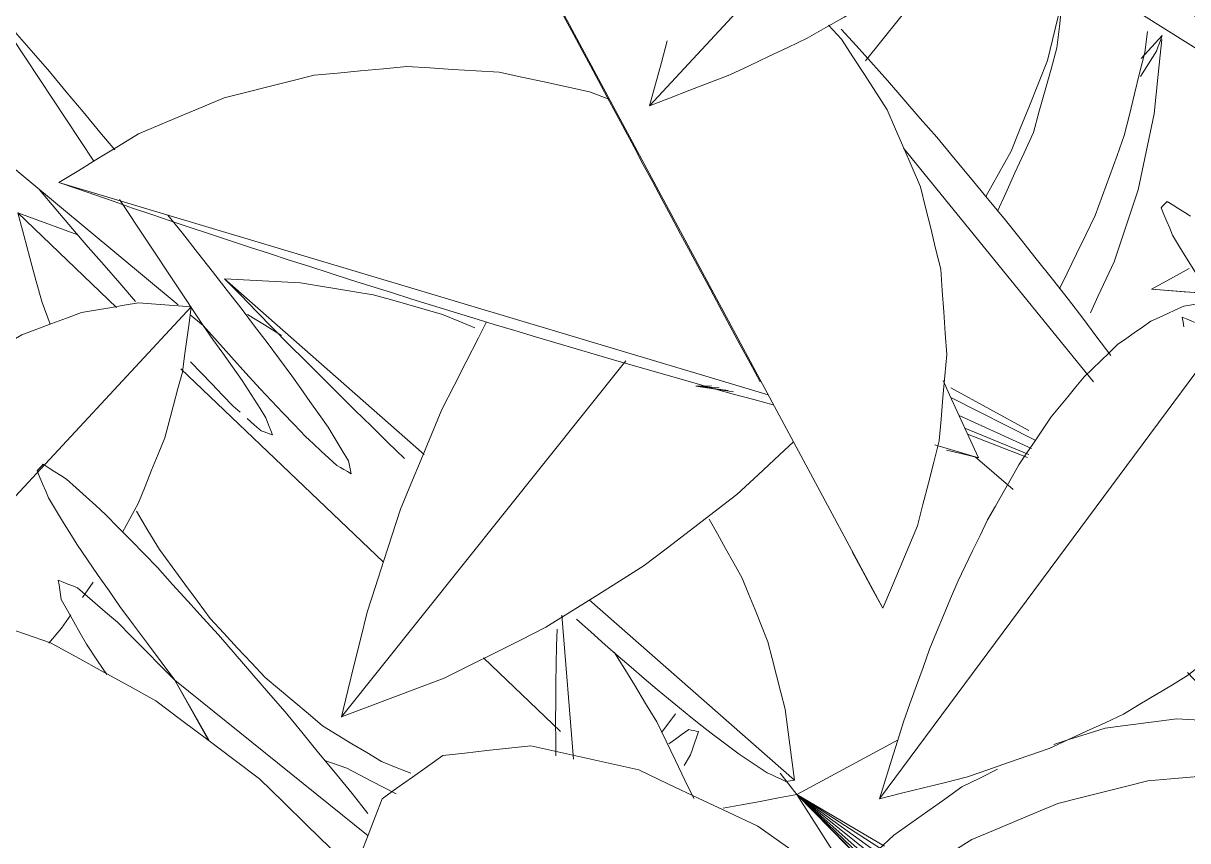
# Model space of a CAD drawing. Header units: metres. Extents: x 13.9 to 26.7, y -0.2 to 3.2.
# Drawn here: x 16.5546 to 16.6082, y 0.96 to 0.9977 of the extents above; entities that cross this region are included whole.
import ezdxf

# ---------------------------------------------------------------- set-up
doc = ezdxf.new("R2010")
doc.units = ezdxf.units.M
doc.layers.add('Importações nas famílias', color=10, linetype='Continuous', lineweight=5)
doc.layers.add('Vegetação', color=7, linetype='Continuous', lineweight=5)

# ---------------------------------------------------------------- blocks, each defined once
blk = doc.blocks.new('Planta_pergolado_12200 - plantas pergolado_skp_Component_17-V19-Corte 1')
at = {"layer": 'Importações nas famílias'}
for p, q in [((16.570494, 0.960269), (16.561591, 0.96744)), ((16.56315, 0.964694), (16.561591, 0.96744)), ((16.563125, 0.964694), (16.561591, 0.96744)), ((16.569753, 0.962224), (16.570481, 0.961297))]:
    blk.add_line(p, q, dxfattribs=at)
at = {"layer": 'Importações nas famílias', "flags": 128}
for points in [[(16.555241, 0.977101), (16.555312, 0.977175), (16.555383, 0.977249), (16.555454, 0.977323), (16.555525, 0.977397)], [(16.555525, 0.977397), (16.555793, 0.977225), (16.556062, 0.977053), (16.556331, 0.976881), (16.556599, 0.97671)], [(16.555767, 0.975843), (16.555636, 0.976157), (16.555504, 0.976472), (16.555373, 0.976786), (16.555241, 0.977101)], [(16.556599, 0.97671), (16.557047, 0.976304), (16.557496, 0.975898), (16.557944, 0.975493), (16.558392, 0.975087)], [(16.557068, 0.973708), (16.556743, 0.974242), (16.556418, 0.974775), (16.556092, 0.975309), (16.555767, 0.975843)], [(16.558392, 0.975087), (16.558988, 0.974475), (16.559585, 0.973863), (16.560182, 0.973251), (16.560779, 0.97264)], [(16.559054, 0.970842), (16.558558, 0.971559), (16.558061, 0.972275), (16.557564, 0.972992), (16.557068, 0.973708)], [(16.560779, 0.97264), (16.561484, 0.971863), (16.562189, 0.971087), (16.562894, 0.97031), (16.563599, 0.969534)], [(16.556354, 0.971168), (16.556319, 0.971391), (16.556285, 0.971614), (16.55625, 0.971836), (16.556216, 0.972059)], [(16.556216, 0.972059), (16.556439, 0.971969), (16.556661, 0.971878), (16.556884, 0.971788), (16.557107, 0.971697)], [(16.557107, 0.971697), (16.557568, 0.971301), (16.558029, 0.970905), (16.55849, 0.970509), (16.558951, 0.970113)], [(16.557509, 0.969098), (16.55722, 0.969616), (16.556931, 0.970133), (16.556643, 0.97065), (16.556354, 0.971168)], [(16.561591, 0.96744), (16.560956, 0.968291), (16.560322, 0.969141), (16.559688, 0.969992), (16.559054, 0.970842)], [(16.558951, 0.970113), (16.559611, 0.969445), (16.560271, 0.968777), (16.560931, 0.968109), (16.561591, 0.96744)], [(16.563599, 0.969534), (16.564365, 0.968645), (16.56513, 0.967757), (16.565895, 0.966869), (16.56666, 0.965981)], [(16.558447, 0.96771), (16.558028, 0.968331), (16.557509, 0.969098)], [(16.56666, 0.965981), (16.567433, 0.965042), (16.568207, 0.964102), (16.56898, 0.963163), (16.569753, 0.962224)]]:
    blk.add_lwpolyline(points, dxfattribs=at)
blk = doc.blocks.new('Planta_pergolado_12200 - plantas pergolado_skp_Component_16-V20-Corte 1')
blk.add_blockref('Planta_pergolado_12200 - plantas pergolado_skp_Component_17-V19-Corte 1', (0, 0))
blk = doc.blocks.new('Planta_pergolado_12200 - plantas pergolado_skp_-3067423-Corte 1')
blk.add_blockref('Planta_pergolado_12200 - plantas pergolado_skp_Component_16-V20-Corte 1', (0, 0))
blk = doc.blocks.new('Planta_pergolado_12200 - plantas pergolado_skp_Component_12-V138-Corte 1')
at = {"layer": 'Importações nas famílias'}
for p, q in [((16.587657, 1.283695), (16.586725, 1.284055)), ((16.562287, 1.279872), (16.594958, 1.270082)), ((16.602636, 1.267781), (16.604639, 1.267181))]:
    blk.add_line(p, q, dxfattribs=at)
at = {"layer": 'Importações nas famílias', "flags": 128}
for points in [[(16.578304, 1.285216), (16.57724, 1.285117), (16.576176, 1.285018), (16.575113, 1.284918), (16.574049, 1.284819)], [(16.582563, 1.284959), (16.581498, 1.285024), (16.580433, 1.285088), (16.579369, 1.285152), (16.578304, 1.285216)], [(16.574049, 1.284819), (16.573011, 1.284559), (16.571973, 1.284298), (16.570935, 1.284038), (16.569897, 1.283777)], [(16.586725, 1.284055), (16.585684, 1.284281), (16.584644, 1.284507), (16.583603, 1.284733), (16.582563, 1.284959)], [(16.569897, 1.283777), (16.568909, 1.283362), (16.567921, 1.282946), (16.566933, 1.282531), (16.565945, 1.282115)], [(16.565945, 1.282115), (16.565031, 1.281555), (16.564116, 1.280994), (16.563202, 1.280433), (16.562287, 1.279872)], [(16.562287, 1.279872), (16.563134, 1.279579), (16.563981, 1.279285), (16.564828, 1.278991), (16.565675, 1.278697)], [(16.565675, 1.278697), (16.566563, 1.278398), (16.56745, 1.278099), (16.568338, 1.2778), (16.569225, 1.2775)], [(16.569225, 1.2775), (16.570143, 1.277199), (16.571061, 1.276898), (16.571979, 1.276596), (16.572897, 1.276295)], [(16.572897, 1.276295), (16.573836, 1.275995), (16.574774, 1.275694), (16.575713, 1.275394), (16.576651, 1.275094)], [(16.576651, 1.275094), (16.5776, 1.274798), (16.578548, 1.274503), (16.579497, 1.274207), (16.580445, 1.273911)], [(16.580445, 1.273911), (16.581393, 1.273623), (16.582341, 1.273335), (16.583289, 1.273048), (16.584236, 1.27276)], [(16.584236, 1.27276), (16.585173, 1.272483), (16.58611, 1.272206), (16.587047, 1.271929), (16.587984, 1.271652)], [(16.587984, 1.271652), (16.588899, 1.271389), (16.589814, 1.271127), (16.590729, 1.270864), (16.591645, 1.270601)], [(16.604639, 1.267181), (16.604198, 1.268148), (16.603757, 1.269115), (16.603316, 1.270082), (16.603015, 1.27074)], [(16.591645, 1.270601), (16.592528, 1.270355), (16.593412, 1.270109), (16.594295, 1.269864), (16.595179, 1.269618)], [(16.603176, 1.26754), (16.603907, 1.267361), (16.604639, 1.267181)]]:
    blk.add_lwpolyline(points, dxfattribs=at)
blk = doc.blocks.new('Planta_pergolado_12200 - plantas pergolado_skp_Component_17-V145-Corte 1')
at = {"layer": 'Importações nas famílias', "flags": 128}
for points in [[(16.607016, 0.98922), (16.607087, 0.989294), (16.607158, 0.989368), (16.607229, 0.989442), (16.6073, 0.989515)], [(16.607542, 0.987962), (16.607411, 0.988276), (16.607279, 0.988591), (16.607147, 0.988905), (16.607016, 0.98922)], [(16.6073, 0.989515), (16.607568, 0.989344), (16.607837, 0.989172), (16.608106, 0.989), (16.608374, 0.988829)], [(16.608843, 0.985827), (16.608518, 0.986361), (16.608192, 0.986894), (16.607867, 0.987428), (16.607542, 0.987962)], [(16.60806, 0.983732), (16.608025, 0.983955), (16.607991, 0.984178)], [(16.607991, 0.984178), (16.608213, 0.984088), (16.608436, 0.983997), (16.608659, 0.983907), (16.608882, 0.983816)]]:
    blk.add_lwpolyline(points, dxfattribs=at)
blk = doc.blocks.new('Planta_pergolado_12200 - plantas pergolado_skp_Component_16-V146-Corte 1')
for name, p in [('Planta_pergolado_12200 - plantas pergolado_skp_Component_17-V145-Corte 1', (0, 0)), ('Planta_pergolado_12200 - plantas pergolado_skp_Component_12-V138-Corte 1', (0.032358, -0.322021))]:
    blk.add_blockref(name, p)
blk = doc.blocks.new('Planta_pergolado_12200 - plantas pergolado_skp_Component_12-V149-Corte 1')
at = {"layer": 'Importações nas famílias'}
for p, q in [((16.610402, 0.984043), (16.609683, 0.983073)), ((16.609369, 0.982648), (16.594051, 0.961977)), ((16.613829, 0.973757), (16.614017, 0.974076))]:
    blk.add_line(p, q, dxfattribs=at)
at = {"layer": 'Importações nas famílias', "flags": 128}
for points in [[(16.60954, 0.984949), (16.60917, 0.984882), (16.6088, 0.984814), (16.60843, 0.984747), (16.60806, 0.984679)], [(16.60806, 0.984679), (16.607681, 0.984509), (16.607302, 0.984338), (16.606924, 0.984167), (16.606545, 0.983997)], [(16.606545, 0.983997), (16.606161, 0.983725), (16.605778, 0.983454), (16.605394, 0.983182), (16.60501, 0.982911)], [(16.60501, 0.982911), (16.604626, 0.982541), (16.604242, 0.982171), (16.603858, 0.981802), (16.603474, 0.981432)], [(16.603474, 0.981432), (16.603093, 0.980969), (16.602713, 0.980505), (16.602333, 0.980042), (16.601952, 0.979578)], [(16.601952, 0.979578), (16.60158, 0.979026), (16.601208, 0.978473), (16.600835, 0.977921), (16.600463, 0.977369)], [(16.600463, 0.977369), (16.600103, 0.976734), (16.599742, 0.976099), (16.599382, 0.975464), (16.599022, 0.974829)], [(16.614017, 0.974076), (16.614188, 0.974645), (16.614359, 0.975215)], [(16.599022, 0.974829), (16.598678, 0.974118), (16.598333, 0.973408), (16.597989, 0.972697), (16.597645, 0.971987)], [(16.612697, 0.971839), (16.613027, 0.972398), (16.613357, 0.972957), (16.613687, 0.973517)], [(16.597645, 0.971987), (16.597321, 0.971209), (16.596997, 0.97043), (16.596672, 0.969652), (16.596348, 0.968874)], [(16.61077, 0.969694), (16.611252, 0.97023), (16.611733, 0.970766), (16.612215, 0.971303), (16.612697, 0.971839)], [(16.608282, 0.967692), (16.608904, 0.968192), (16.609526, 0.968693), (16.610148, 0.969193), (16.61077, 0.969694)], [(16.596348, 0.968874), (16.596048, 0.968037), (16.595747, 0.967199), (16.595446, 0.966362), (16.595146, 0.965525)], [(16.605291, 0.965879), (16.606038, 0.966332), (16.606786, 0.966785), (16.607534, 0.967238), (16.608282, 0.967692)], [(16.595146, 0.965525), (16.594872, 0.964638), (16.594598, 0.963751), (16.594324, 0.962864), (16.594051, 0.961977)], [(16.601867, 0.964299), (16.602723, 0.964694), (16.603579, 0.965089), (16.604435, 0.965484), (16.605291, 0.965879)], [(16.598091, 0.962988), (16.599035, 0.963315), (16.599979, 0.963643), (16.600923, 0.963971), (16.601867, 0.964299)], [(16.594051, 0.961977), (16.595061, 0.962229), (16.596071, 0.962482), (16.597081, 0.962735), (16.598091, 0.962988)]]:
    blk.add_lwpolyline(points, dxfattribs=at)
blk = doc.blocks.new('Planta_pergolado_12200 - plantas pergolado_skp_Component_12-V150-Corte 1')
at = {"layer": 'Importações nas famílias'}
for p, q in [((16.575175, 1.006218), (16.594194, 0.970758)), ((16.587312, 1.001648), (16.586534, 1.002249)), ((16.592289, 0.996988), (16.591691, 0.997635))]:
    blk.add_line(p, q, dxfattribs=at)
at = {"layer": 'Importações nas famílias', "flags": 128}
for points in [[(16.579213, 1.005472), (16.578204, 1.005659), (16.577194, 1.005845), (16.576184, 1.006031), (16.575175, 1.006218)], [(16.575654, 1.005306), (16.575894, 1.004851), (16.576134, 1.004395)], [(16.58303, 1.004139), (16.582076, 1.004472), (16.581121, 1.004806), (16.580167, 1.005139), (16.579213, 1.005472)], [(16.576134, 1.004395), (16.576416, 1.003863), (16.576697, 1.003331), (16.576978, 1.002799), (16.57726, 1.002268)], [(16.586534, 1.002249), (16.585658, 1.002721), (16.584782, 1.003194), (16.583906, 1.003666), (16.58303, 1.004139)], [(16.57726, 1.002268), (16.577579, 1.001666), (16.577899, 1.001064), (16.578219, 1.000462), (16.578539, 0.99986)], [(16.578539, 0.99986), (16.578893, 0.999195), (16.579248, 0.99853), (16.579603, 0.997865), (16.579957, 0.997199)], [(16.579957, 0.997199), (16.580343, 0.996478), (16.580728, 0.995757), (16.581114, 0.995036), (16.581499, 0.994314)], [(16.594404, 0.993741), (16.593875, 0.994553), (16.593346, 0.995365), (16.592818, 0.996176), (16.592289, 0.996988)], [(16.581499, 0.994314), (16.581912, 0.993545), (16.582324, 0.992776), (16.582736, 0.992007), (16.583148, 0.991237)], [(16.59594, 0.990181), (16.595556, 0.991071), (16.595172, 0.991961), (16.594788, 0.992851), (16.594404, 0.993741)], [(16.583148, 0.991237), (16.583582, 0.990429), (16.584017, 0.98962), (16.584451, 0.988811), (16.584885, 0.988002)], [(16.596862, 0.986392), (16.596631, 0.987339), (16.596401, 0.988286), (16.59617, 0.989234), (16.59594, 0.990181)], [(16.584885, 0.988002), (16.585336, 0.987163), (16.585788, 0.986324), (16.586239, 0.985485), (16.586691, 0.984646)], [(16.597147, 0.982462), (16.597076, 0.983445), (16.597004, 0.984427), (16.596933, 0.985409), (16.596862, 0.986392)], [(16.586691, 0.984646), (16.587154, 0.983785), (16.587618, 0.982925), (16.588082, 0.982065), (16.588545, 0.981204)], [(16.59679, 0.978485), (16.596879, 0.979479), (16.596968, 0.980474), (16.597058, 0.981468), (16.597147, 0.982462)], [(16.595798, 0.974552), (16.596046, 0.975536), (16.596294, 0.976519), (16.596542, 0.977502), (16.59679, 0.978485)], [(16.594194, 0.970758), (16.594595, 0.971706), (16.594996, 0.972655), (16.595397, 0.973604), (16.595798, 0.974552)], [(16.592787, 0.973356), (16.593256, 0.97249), (16.593725, 0.971624), (16.594194, 0.970758)]]:
    blk.add_lwpolyline(points, dxfattribs=at)
blk = doc.blocks.new('Planta_pergolado_12200 - plantas pergolado_skp_Component_12-V151-Corte 1')
at = {"layer": 'Importações nas famílias'}
for p, q in [((16.612023, 0.963054), (16.613968, 0.96464)), ((16.598622, 0.952125), (16.601967, 0.954853)), ((16.602059, 0.949286), (16.602795, 0.949845))]:
    blk.add_line(p, q, dxfattribs=at)
at = {"layer": 'Importações nas famílias', "flags": 128}
for points in [[(16.607736, 0.96567), (16.60691, 0.965562), (16.606085, 0.965453), (16.605259, 0.965345), (16.604434, 0.965236)], [(16.610939, 0.96547), (16.610138, 0.96552), (16.609337, 0.96557), (16.608537, 0.96562), (16.607736, 0.96567)], [(16.613968, 0.96464), (16.613211, 0.964847), (16.612453, 0.965055), (16.611696, 0.965262), (16.610939, 0.96547)], [(16.604434, 0.965236), (16.603603, 0.964972), (16.602772, 0.964707), (16.602081, 0.964487)], [(16.613479, 0.963394), (16.613724, 0.964017), (16.613968, 0.96464)], [(16.599476, 0.96335), (16.598659, 0.962935), (16.597842, 0.962521)], [(16.597842, 0.962521), (16.597059, 0.961966), (16.596275, 0.961412), (16.595491, 0.960857), (16.594708, 0.960303)], [(16.594708, 0.960303), (16.593976, 0.959621), (16.593244, 0.95894), (16.592512, 0.958258)], [(16.605473, 0.952192), (16.606069, 0.9528), (16.606665, 0.953408)], [(16.602795, 0.949845), (16.603464, 0.950432), (16.604134, 0.951019), (16.604803, 0.951605), (16.605473, 0.952192)]]:
    blk.add_lwpolyline(points, dxfattribs=at)
blk = doc.blocks.new('Planta_pergolado_12200 - plantas pergolado_skp_Component_17-V152-Corte 1')
at = {"layer": 'Importações nas famílias'}
for p, q in [((16.595148, 0.991961), (16.603895, 0.981191)), ((16.585584, 0.980997), (16.586306, 0.981013)), ((16.585584, 0.980997), (16.587316, 0.980737)), ((16.585584, 0.980997), (16.587069, 0.980804)), ((16.585584, 0.980997), (16.586654, 0.980918)), ((16.597327, 0.980921), (16.600928, 0.97896)), ((16.597327, 0.980477), (16.601208, 0.978506)), ((16.597717, 0.979642), (16.601052, 0.978128)), ((16.597975, 0.979061), (16.600924, 0.977842)), ((16.600861, 0.977702), (16.598098, 0.978792)), ((16.598452, 0.977738), (16.600204, 0.976239))]:
    blk.add_line(p, q, dxfattribs=at)
at = {"layer": 'Importações nas famílias', "flags": 128}
for points in [[(16.592276, 0.997447), (16.592963, 0.996699), (16.59365, 0.995952)], [(16.59365, 0.995952), (16.594408, 0.995081), (16.595165, 0.994211), (16.595922, 0.99334), (16.596679, 0.99247)], [(16.596679, 0.99247), (16.597455, 0.991535), (16.598231, 0.990601), (16.599007, 0.989667), (16.599783, 0.988733)], [(16.599783, 0.988733), (16.600524, 0.987799), (16.601266, 0.986865), (16.602007, 0.98593), (16.602749, 0.984996)], [(16.602749, 0.984996), (16.603406, 0.984126), (16.604062, 0.983255), (16.604697, 0.982414)], [(16.610088, 0.965833), (16.609442, 0.966517), (16.608797, 0.9672), (16.608235, 0.967794)]]:
    blk.add_lwpolyline(points, dxfattribs=at)
blk = doc.blocks.new('Planta_pergolado_12200 - plantas pergolado_skp_Component_16-V153-Corte 1')
for name, p in [('Planta_pergolado_12200 - plantas pergolado_skp_Component_17-V152-Corte 1', (0, 0)), ('Planta_pergolado_12200 - plantas pergolado_skp_Component_12-V150-Corte 1', (0, 0)), ('Planta_pergolado_12200 - plantas pergolado_skp_Component_12-V138-Corte 1', (-0.00604, -0.289488)), ('Planta_pergolado_12200 - plantas pergolado_skp_Component_12-V149-Corte 1', (0, 0)), ('Planta_pergolado_12200 - plantas pergolado_skp_Component_12-V151-Corte 1', (0, 0))]:
    blk.add_blockref(name, p)
blk = doc.blocks.new('Planta_pergolado_12200 - plantas pergolado_skp_Component_12-V88-Corte 1')
at = {"layer": 'Importações nas famílias'}
blk.add_line((16.564031, 0.791203), (16.591644, 0.820944), dxfattribs=at)
at = {"layer": 'Importações nas famílias', "flags": 128}
for points in [[(16.586585, 0.820687), (16.585899, 0.820428), (16.585213, 0.820169), (16.584527, 0.81991), (16.583841, 0.819651)], [(16.589206, 0.821122), (16.588551, 0.821013), (16.587895, 0.820904), (16.58724, 0.820796), (16.586585, 0.820687)], [(16.591644, 0.820944), (16.591034, 0.820989), (16.590425, 0.821033), (16.589815, 0.821077), (16.589206, 0.821122)], [(16.591234, 0.817929), (16.591337, 0.818683), (16.591439, 0.819437), (16.591541, 0.82019), (16.591644, 0.820944)], [(16.583841, 0.819651), (16.583141, 0.819248), (16.582441, 0.818845), (16.581741, 0.818442), (16.581041, 0.818038)], [(16.581041, 0.818038), (16.580343, 0.8175), (16.579644, 0.816962), (16.578946, 0.816424), (16.578248, 0.815886)], [(16.59042, 0.814907), (16.590624, 0.815662), (16.590827, 0.816418), (16.591031, 0.817174), (16.591234, 0.817929)], [(16.578248, 0.815886), (16.577568, 0.815226), (16.576888, 0.814565), (16.576209, 0.813905), (16.575529, 0.813245)], [(16.589211, 0.811909), (16.589513, 0.812659), (16.589815, 0.813408), (16.590118, 0.814157), (16.59042, 0.814907)], [(16.575529, 0.813245), (16.574883, 0.812478), (16.574238, 0.811711), (16.573593, 0.810944), (16.572947, 0.810177)], [(16.587619, 0.808971), (16.588017, 0.809706), (16.588415, 0.81044), (16.588813, 0.811175), (16.589211, 0.811909)], [(16.572947, 0.810177), (16.572351, 0.809321), (16.571755, 0.808465), (16.571159, 0.80761), (16.570563, 0.806754)], [(16.585663, 0.806124), (16.586152, 0.806836), (16.586641, 0.807548), (16.58713, 0.808259), (16.587619, 0.808971)], [(16.570563, 0.806754), (16.570031, 0.805829), (16.569499, 0.804905), (16.568966, 0.803981), (16.568434, 0.803056)], [(16.583364, 0.803401), (16.583938, 0.804081), (16.584513, 0.804762), (16.585088, 0.805443), (16.585663, 0.806124)], [(16.568434, 0.803056), (16.567977, 0.802085), (16.567521, 0.801114), (16.567064, 0.800142), (16.566786, 0.79955)], [(16.580748, 0.80083), (16.581402, 0.801473), (16.582056, 0.802115), (16.58271, 0.802758), (16.583364, 0.803401)], [(16.577843, 0.798442), (16.578569, 0.799039), (16.579295, 0.799636), (16.580021, 0.800233), (16.580748, 0.80083)], [(16.574683, 0.796262), (16.575473, 0.796807), (16.576263, 0.797352), (16.577053, 0.797897), (16.577843, 0.798442)], [(16.571302, 0.794315), (16.572148, 0.794802), (16.572993, 0.795289), (16.573838, 0.795776), (16.574683, 0.796262)], [(16.564854, 0.794192), (16.56458, 0.793196), (16.564305, 0.7922), (16.564031, 0.791203)], [(16.567738, 0.792623), (16.568629, 0.793046), (16.56952, 0.793469), (16.570411, 0.793892), (16.571302, 0.794315)], [(16.564031, 0.791203), (16.564958, 0.791558), (16.565884, 0.791913), (16.566811, 0.792268), (16.567738, 0.792623)]]:
    blk.add_lwpolyline(points, dxfattribs=at)
blk = doc.blocks.new('Planta_pergolado_12200 - plantas pergolado_skp_Component_16-V183-Corte 1')
blk.add_blockref('Planta_pergolado_12200 - plantas pergolado_skp_Component_12-V88-Corte 1', (0.019417, 0.202722))
blk = doc.blocks.new('Planta_pergolado_12200 - plantas pergolado_skp_Component_17-V201-Corte 1')
at = {"layer": 'Importações nas famílias', "flags": 128}
for points in [[(16.555858, 0.96917), (16.554705, 0.969565), (16.553552, 0.969959), (16.5524, 0.970354), (16.551247, 0.970748)], [(16.560716, 0.966492), (16.559501, 0.967162), (16.558287, 0.967831), (16.557072, 0.968501), (16.555858, 0.96917)], [(16.565489, 0.962897), (16.564296, 0.963796), (16.563102, 0.964694), (16.561909, 0.965593), (16.560716, 0.966492)], [(16.57798, 0.964424), (16.576966, 0.96431), (16.575951, 0.964197), (16.574937, 0.964083), (16.573923, 0.96397)], [(16.582959, 0.963305), (16.581714, 0.963585), (16.58047, 0.963864), (16.579225, 0.964144), (16.57798, 0.964424)], [(16.573923, 0.96397), (16.573226, 0.963473), (16.572529, 0.962976), (16.571831, 0.962479), (16.571134, 0.961982)], [(16.569853, 0.95863), (16.568762, 0.959696), (16.567671, 0.960763), (16.56658, 0.96183), (16.565489, 0.962897)], [(16.588435, 0.960709), (16.587066, 0.961358), (16.585697, 0.962007), (16.584328, 0.962656), (16.582959, 0.963305)], [(16.571134, 0.961982), (16.570814, 0.961144), (16.570494, 0.960306), (16.570173, 0.959468), (16.569853, 0.95863)], [(16.593939, 0.956858), (16.592563, 0.957821), (16.591187, 0.958784), (16.589811, 0.959746), (16.588435, 0.960709)]]:
    blk.add_lwpolyline(points, dxfattribs=at)
blk = doc.blocks.new('Planta_pergolado_12200 - plantas pergolado_skp_Component_16-V202-Corte 1')
blk.add_blockref('Planta_pergolado_12200 - plantas pergolado_skp_Component_17-V201-Corte 1', (0, 0))
blk = doc.blocks.new('Planta_pergolado_12200 - plantas pergolado_skp_-V208-Corte 1')
blk.add_blockref('Planta_pergolado_12200 - plantas pergolado_skp_Component_16-V202-Corte 1', (0, 0))
blk = doc.blocks.new('Planta_pergolado_12200 - plantas pergolado_skp_-3067425-Corte 1')
for name in ['Planta_pergolado_12200 - plantas pergolado_skp_Component_16-V183-Corte 1', 'Planta_pergolado_12200 - plantas pergolado_skp_-V208-Corte 1', 'Planta_pergolado_12200 - plantas pergolado_skp_Component_16-V153-Corte 1', 'Planta_pergolado_12200 - plantas pergolado_skp_Component_16-V146-Corte 1']:
    blk.add_blockref(name, (0, 0))
blk = doc.blocks.new('Planta_pergolado_12200 - plantas pergolado_skp_Component_12-V272-Corte 1')
at = {"layer": 'Importações nas famílias'}
for p, q in [((16.573067, 0.977854), (16.563878, 0.985943)), ((16.590126, 0.962839), (16.580677, 0.971156))]:
    blk.add_line(p, q, dxfattribs=at)
at = {"layer": 'Importações nas famílias', "flags": 128}
for points in [[(16.563878, 0.985943), (16.564618, 0.985187), (16.565359, 0.984431), (16.566099, 0.983676), (16.566839, 0.98292)], [(16.567366, 0.985761), (16.566494, 0.985806), (16.565622, 0.985852), (16.56475, 0.985897), (16.563878, 0.985943)], [(16.570724, 0.985214), (16.569884, 0.98535), (16.569045, 0.985487), (16.568206, 0.985624), (16.567366, 0.985761)], [(16.573914, 0.984307), (16.573116, 0.984534), (16.572319, 0.98476), (16.571521, 0.984987), (16.570724, 0.985214)], [(16.575407, 0.983679), (16.57466, 0.983993), (16.573914, 0.984307)], [(16.566839, 0.98292), (16.567599, 0.982162), (16.568359, 0.981405), (16.56912, 0.980647), (16.56988, 0.979889)], [(16.56988, 0.979889), (16.570642, 0.979147), (16.571404, 0.978405), (16.572166, 0.977663)], [(16.587723, 0.972152), (16.58734, 0.972832), (16.586958, 0.973512), (16.586575, 0.974193), (16.586192, 0.974873)], [(16.588896, 0.969218), (16.588603, 0.969951), (16.58831, 0.970685), (16.588016, 0.971419), (16.587723, 0.972152)], [(16.580089, 0.970261), (16.580752, 0.969667), (16.581415, 0.969073)], [(16.5897, 0.966102), (16.589499, 0.966881), (16.589298, 0.96766), (16.589097, 0.968439), (16.588896, 0.969218)], [(16.581415, 0.969073), (16.582012, 0.968558), (16.582609, 0.968043), (16.583206, 0.967528), (16.583803, 0.967014)], [(16.583803, 0.967014), (16.58432, 0.96659), (16.584837, 0.966166), (16.585355, 0.965743), (16.585872, 0.965319)], [(16.590126, 0.962839), (16.590019, 0.963655), (16.589913, 0.96447), (16.589807, 0.965286), (16.5897, 0.966102)], [(16.585872, 0.965319), (16.586297, 0.964997), (16.586723, 0.964674), (16.587148, 0.964352), (16.587574, 0.964029)], [(16.587574, 0.964029), (16.587898, 0.963816), (16.588221, 0.963602), (16.588545, 0.963388), (16.588869, 0.963175)], [(16.588869, 0.963175), (16.589083, 0.963075), (16.589297, 0.962975), (16.589512, 0.962875), (16.589726, 0.962775)], [(16.589726, 0.962775), (16.589826, 0.962791), (16.589926, 0.962807), (16.590026, 0.962823), (16.590126, 0.962839)]]:
    blk.add_lwpolyline(points, dxfattribs=at)
blk = doc.blocks.new('Planta_pergolado_12200 - plantas pergolado_skp_Component_12-V273-Corte 1')
at = {"layer": 'Importações nas famílias'}
for p, q in [((16.579949, 0.963806), (16.579417, 0.970446)), ((16.579191, 0.969792), (16.579159, 0.969034))]:
    blk.add_line(p, q, dxfattribs=at)
at = {"layer": 'Importações nas famílias', "flags": 128}
for points in [[(16.579159, 0.969034), (16.579149, 0.968169), (16.57914, 0.967305), (16.57913, 0.96644), (16.57912, 0.965576)], [(16.583792, 0.965529), (16.583272, 0.966376), (16.582751, 0.967223), (16.582231, 0.968069), (16.581821, 0.968737)], [(16.57912, 0.965576), (16.579133, 0.964625), (16.579141, 0.963962)], [(16.585489, 0.961984), (16.585079, 0.96284), (16.58465, 0.963737), (16.584221, 0.964633), (16.583792, 0.965529)]]:
    blk.add_lwpolyline(points, dxfattribs=at)
blk = doc.blocks.new('Planta_pergolado_12200 - plantas pergolado_skp_Component_12-V275-Corte 1')
at = {"layer": 'Importações nas famílias'}
for p, q in [((16.552223, 0.973757), (16.562342, 0.984655)), ((16.557339, 0.971259), (16.557828, 0.97197)), ((16.556361, 0.969835), (16.556789, 0.970458)), ((16.555786, 0.969154), (16.556361, 0.969835)), ((16.534729, 0.954915), (16.540554, 0.961188))]:
    blk.add_line(p, q, dxfattribs=at)
at = {"layer": 'Importações nas famílias', "flags": 128}
for points in [[(16.559904, 0.984833), (16.559249, 0.984724), (16.558594, 0.984616), (16.557938, 0.984507), (16.557283, 0.984398)], [(16.562342, 0.984655), (16.561733, 0.9847), (16.561123, 0.984744), (16.560514, 0.984788), (16.559904, 0.984833)], [(16.557283, 0.984398), (16.556597, 0.984139), (16.555912, 0.983881), (16.555226, 0.983622), (16.55454, 0.983363)], [(16.561933, 0.981641), (16.562035, 0.982394), (16.562137, 0.983148), (16.56224, 0.983902), (16.562342, 0.984655)], [(16.55454, 0.983363), (16.55384, 0.982959), (16.55314, 0.982556), (16.552439, 0.982153), (16.551739, 0.98175)], [(16.551739, 0.98175), (16.551041, 0.981212), (16.550343, 0.980673)], [(16.561119, 0.978618), (16.561322, 0.979373), (16.561526, 0.980129), (16.561729, 0.980885), (16.561933, 0.981641)], [(16.559909, 0.97562), (16.560211, 0.97637), (16.560514, 0.977119), (16.560816, 0.977868), (16.561119, 0.978618)], [(16.559174, 0.974264), (16.559511, 0.974886), (16.559909, 0.97562)], [(16.538219, 0.964825), (16.537763, 0.963853), (16.537484, 0.963261)], [(16.538437, 0.956334), (16.539328, 0.956757), (16.540219, 0.95718), (16.54111, 0.957603), (16.542001, 0.958027)], [(16.535552, 0.957904), (16.535278, 0.956907), (16.535004, 0.955911), (16.534729, 0.954915)], [(16.534729, 0.954915), (16.535656, 0.955269), (16.536583, 0.955624), (16.53751, 0.955979), (16.538437, 0.956334)]]:
    blk.add_lwpolyline(points, dxfattribs=at)
blk = doc.blocks.new('Planta_pergolado_12200 - plantas pergolado_skp_Component_17-V276-Corte 1')
at = {"layer": 'Importações nas famílias'}
for p, q in [((16.557859, 0.991373), (16.552848, 0.998924)), ((16.547019, 0.996983), (16.561733, 0.984752)), ((16.562893, 0.983788), (16.559031, 0.989606)), ((16.561258, 0.988883), (16.561938, 0.988044)), ((16.562292, 0.984287), (16.562893, 0.983788)), ((16.562893, 0.983788), (16.562292, 0.984287)), ((16.5646, 0.979794), (16.564278, 0.980081))]:
    blk.add_line(p, q, dxfattribs=at)
at = {"layer": 'Importações nas famílias', "flags": 128}
for points in [[(16.552848, 0.998924), (16.553588, 0.998066), (16.554328, 0.997209), (16.555068, 0.996352), (16.555808, 0.995495)], [(16.555808, 0.995495), (16.556583, 0.994567), (16.557358, 0.99364), (16.558133, 0.992712), (16.558821, 0.991888)], [(16.55687, 0.988245), (16.556097, 0.989164), (16.555349, 0.990054)], [(16.559777, 0.984902), (16.55905, 0.985738), (16.558323, 0.986573), (16.557596, 0.987409), (16.55687, 0.988245)], [(16.561938, 0.988044), (16.562626, 0.987165), (16.563314, 0.986287), (16.564002, 0.985408), (16.56469, 0.98453)], [(16.56469, 0.98453), (16.565262, 0.983767), (16.565834, 0.983005), (16.566406, 0.982243), (16.566978, 0.981481)], [(16.56551, 0.980875), (16.564856, 0.981603), (16.564201, 0.982331), (16.563547, 0.983059), (16.562893, 0.983788)], [(16.562893, 0.983788), (16.563343, 0.983156), (16.563794, 0.982525), (16.564244, 0.981894), (16.564694, 0.981262)], [(16.564278, 0.980081), (16.563784, 0.98059), (16.563291, 0.981099), (16.562797, 0.981608), (16.562303, 0.982117)], [(16.564694, 0.981262), (16.564966, 0.980832), (16.565238, 0.980403), (16.565509, 0.979973), (16.565781, 0.979544)], [(16.566978, 0.981481), (16.567395, 0.980886), (16.567811, 0.980292), (16.568228, 0.979698), (16.568645, 0.979104)], [(16.567607, 0.978676), (16.567083, 0.979226), (16.566559, 0.979775), (16.566034, 0.980325), (16.56551, 0.980875)], [(16.565565, 0.978932), (16.565243, 0.979219), (16.564921, 0.979507)], [(16.565781, 0.979544), (16.565855, 0.979345), (16.565929, 0.979146), (16.566004, 0.978947), (16.566078, 0.978749)], [(16.566078, 0.978749), (16.56595, 0.978795), (16.565821, 0.97884), (16.565693, 0.978886), (16.565565, 0.978932)], [(16.568645, 0.979104), (16.568878, 0.978719), (16.569111, 0.978334), (16.569345, 0.977948), (16.569578, 0.977563)], [(16.569041, 0.977341), (16.568682, 0.977675), (16.568324, 0.978009), (16.567965, 0.978342), (16.567607, 0.978676)], [(16.569713, 0.976962), (16.569545, 0.977057), (16.569377, 0.977151), (16.569209, 0.977246), (16.569041, 0.977341)], [(16.569578, 0.977563), (16.569611, 0.977413), (16.569645, 0.977262), (16.569679, 0.977112), (16.569713, 0.976962)]]:
    blk.add_lwpolyline(points, dxfattribs=at)
blk = doc.blocks.new('Planta_pergolado_12200 - plantas pergolado_skp_Component_16-V277-Corte 1')
for name in ['Planta_pergolado_12200 - plantas pergolado_skp_Component_17-V276-Corte 1', 'Planta_pergolado_12200 - plantas pergolado_skp_Component_12-V272-Corte 1', 'Planta_pergolado_12200 - plantas pergolado_skp_Component_12-V275-Corte 1', 'Planta_pergolado_12200 - plantas pergolado_skp_Component_12-V273-Corte 1']:
    blk.add_blockref(name, (0, 0))
blk = doc.blocks.new('Planta_pergolado_12200 - plantas pergolado_skp_Component_12-V302-Corte 1')
at = {"layer": 'Importações nas famílias'}
blk.add_line((16.569512, 0.963384), (16.56849, 0.96375), dxfattribs=at)
at = {"layer": 'Importações nas famílias', "flags": 128}
blk.add_lwpolyline([(16.571779, 0.962199), (16.570645, 0.962792), (16.569512, 0.963384)], dxfattribs=at)
blk = doc.blocks.new('Planta_pergolado_12200 - plantas pergolado_skp_Component_17-V303-Corte 1')
at = {"layer": 'Importações nas famílias'}
for p, q in [((16.59024, 0.962169), (16.594911, 0.964689)), ((16.589461, 0.963159), (16.59024, 0.962169)), ((16.59024, 0.962169), (16.593574, 0.959209)), ((16.59024, 0.962169), (16.593442, 0.959102)), ((16.59024, 0.962169), (16.593358, 0.959033)), ((16.59024, 0.962169), (16.593332, 0.959011)), ((16.59024, 0.962169), (16.592677, 0.958341)), ((16.594281, 0.959786), (16.59024, 0.962169)), ((16.59024, 0.962169), (16.594129, 0.959661)), ((16.59024, 0.962169), (16.593941, 0.959509)), ((16.59024, 0.962169), (16.593747, 0.95935))]:
    blk.add_line(p, q, dxfattribs=at)
at = {"layer": 'Importações nas famílias', "flags": 128}
blk.add_lwpolyline([(16.59024, 0.962169), (16.58939, 0.962015), (16.58854, 0.96186), (16.58769, 0.961706), (16.58684, 0.961552)], dxfattribs=at)
blk = doc.blocks.new('Planta_pergolado_12200 - plantas pergolado_skp_Component_16-V304-Corte 1')
for name in ['Planta_pergolado_12200 - plantas pergolado_skp_Component_17-V303-Corte 1', 'Planta_pergolado_12200 - plantas pergolado_skp_Component_12-V302-Corte 1']:
    blk.add_blockref(name, (0, 0))
blk = doc.blocks.new('Planta_pergolado_12200 - plantas pergolado_skp_-V319-Corte 1')
blk.add_blockref('Planta_pergolado_12200 - plantas pergolado_skp_Component_16-V304-Corte 1', (0, 0))
blk = doc.blocks.new('Planta_pergolado_12200 - plantas pergolado_skp_-3067427-Corte 1')
for name in ['Planta_pergolado_12200 - plantas pergolado_skp_Component_16-V277-Corte 1', 'Planta_pergolado_12200 - plantas pergolado_skp_-V319-Corte 1']:
    blk.add_blockref(name, (0, 0))
blk = doc.blocks.new('Planta_pergolado_12200 - plantas pergolado_skp_Component_12-V367-Corte 1')
at = {"layer": 'Importações nas famílias'}
blk.add_line((16.589847, 1.009097), (16.588462, 1.013572), dxfattribs=at)
at = {"layer": 'Importações nas famílias', "flags": 128}
for points in [[(16.588839, 1.010941), (16.588604, 1.011731), (16.588369, 1.012521), (16.588134, 1.013311)], [(16.589547, 1.008623), (16.589352, 1.009262), (16.589095, 1.010102), (16.588839, 1.010941)], [(16.602671, 1.000552), (16.602558, 0.999562), (16.602445, 0.998572), (16.602332, 0.997581), (16.60222, 0.996591)], [(16.60222, 0.996591), (16.601948, 0.995616), (16.601676, 0.994642), (16.601404, 0.993668), (16.601132, 0.992694)], [(16.601132, 0.992694), (16.600707, 0.991759), (16.600283, 0.990824), (16.599858, 0.989888), (16.599483, 0.98906)]]:
    blk.add_lwpolyline(points, dxfattribs=at)
blk = doc.blocks.new('Planta_pergolado_12200 - plantas pergolado_skp_Component_12-V368-Corte 1')
at = {"layer": 'Importações nas famílias'}
for p, q in [((16.579583, 1.014859), (16.580554, 1.015172)), ((16.589528, 1.008592), (16.579583, 1.014859)), ((16.611852, 0.994525), (16.602635, 1.000333)), ((16.615255, 0.996632), (16.615503, 0.995925))]:
    blk.add_line(p, q, dxfattribs=at)
at = {"layer": 'Importações nas famílias', "flags": 128}
for points in [[(16.582985, 1.013274), (16.582134, 1.01367), (16.581284, 1.014067), (16.580433, 1.014463), (16.579583, 1.014859)], [(16.58645, 1.011557), (16.585584, 1.011986), (16.584717, 1.012416), (16.583851, 1.012845), (16.582985, 1.013274)], [(16.589068, 1.010183), (16.588195, 1.010641), (16.587323, 1.011099), (16.58645, 1.011557)], [(16.606606, 1.010198), (16.60735, 1.009447), (16.608094, 1.008696), (16.608838, 1.007945), (16.609582, 1.007194)], [(16.609582, 1.007194), (16.610209, 1.006335), (16.610837, 1.005477), (16.611465, 1.004618)], [(16.606423, 0.999606), (16.605662, 1.000125), (16.604901, 1.000645), (16.604141, 1.001164), (16.60338, 1.001684)], [(16.609268, 0.997547), (16.608557, 0.998061), (16.607845, 0.998576), (16.607134, 0.999091), (16.606423, 0.999606)], [(16.611885, 0.995529), (16.611231, 0.996034), (16.610577, 0.996538), (16.609923, 0.997042), (16.609268, 0.997547)], [(16.613655, 0.994065), (16.613065, 0.994553), (16.612475, 0.995041), (16.611885, 0.995529)], [(16.615503, 0.995925), (16.615707, 0.994871), (16.615912, 0.993817), (16.616116, 0.992763)]]:
    blk.add_lwpolyline(points, dxfattribs=at)
blk = doc.blocks.new('Planta_pergolado_12200 - plantas pergolado_skp_Component_17-V370-Corte 1')
at = {"layer": 'Importações nas famílias'}
for p, q in [((16.600565, 1.025542), (16.601513, 1.024862)), ((16.599595, 1.024373), (16.60253, 1.021752)), ((16.596463, 1.019196), (16.597327, 1.018749)), ((16.596721, 1.019528), (16.598054, 1.018808)), ((16.598294, 1.019017), (16.597327, 1.019556)), ((16.597327, 1.01822), (16.596395, 1.018679)), ((16.597109, 1.017987), (16.596395, 1.018679)), ((16.59442, 1.016852), (16.596306, 1.017269)), ((16.595383, 1.016294), (16.593356, 1.016042)), ((16.609088, 1.015894), (16.61772, 1.008183)), ((16.592738, 1.015572), (16.594808, 1.015675)), ((16.592887, 1.015686), (16.594951, 1.015829)), ((16.607886, 1.013278), (16.61772, 1.008183)), ((16.607968, 1.013451), (16.61772, 1.008183)), ((16.61772, 1.008183), (16.608032, 1.013586)), ((16.61772, 1.008183), (16.607646, 1.012863)), ((16.61772, 1.008183), (16.607774, 1.013078)), ((16.607646, 1.012599), (16.61772, 1.008183)), ((16.607646, 1.012386), (16.61772, 1.008183)), ((16.611128, 1.008941), (16.606625, 1.011406)), ((16.611127, 1.008945), (16.60665, 1.011442)), ((16.606697, 1.011511), (16.611127, 1.008954)), ((16.617411, 1.011514), (16.618023, 1.010885)), ((16.612296, 1.008643), (16.61772, 1.008183)), ((16.61772, 1.008183), (16.618611, 1.007419)), ((16.618304, 1.007857), (16.61772, 1.008183)), ((16.626242, 1.000469), (16.626836, 0.999883)), ((16.627846, 0.996952), (16.627526, 0.99707))]:
    blk.add_line(p, q, dxfattribs=at)
at = {"layer": 'Importações nas famílias', "flags": 128}
for points in [[(16.601513, 1.024862), (16.602569, 1.024049), (16.603625, 1.023236), (16.604286, 1.022727)], [(16.610037, 1.018102), (16.611038, 1.017236), (16.61204, 1.01637), (16.613041, 1.015504), (16.614042, 1.014638)], [(16.614042, 1.014638), (16.614884, 1.013857), (16.615727, 1.013076), (16.616569, 1.012295), (16.617411, 1.011514)], [(16.608354, 1.009617), (16.607665, 1.010069), (16.606975, 1.010521), (16.606315, 1.010954)], [(16.610347, 1.008521), (16.609849, 1.008795), (16.609351, 1.009069), (16.608853, 1.009343), (16.608354, 1.009617)], [(16.610893, 1.008365), (16.61062, 1.008443), (16.610347, 1.008521)], [(16.626836, 0.999883), (16.627239, 0.999426), (16.627643, 0.998969), (16.628046, 0.998512)], [(16.627526, 0.99707), (16.626986, 0.997381), (16.626447, 0.997693), (16.625907, 0.998005), (16.625367, 0.998316)]]:
    blk.add_lwpolyline(points, dxfattribs=at)
blk = doc.blocks.new('Planta_pergolado_12200 - plantas pergolado_skp_Component_16-V371-Corte 1')
for name in ['Planta_pergolado_12200 - plantas pergolado_skp_Component_17-V370-Corte 1', 'Planta_pergolado_12200 - plantas pergolado_skp_Component_12-V368-Corte 1', 'Planta_pergolado_12200 - plantas pergolado_skp_Component_12-V367-Corte 1']:
    blk.add_blockref(name, (0, 0))
blk = doc.blocks.new('Planta_pergolado_12200 - plantas pergolado_skp_Component_12-V420-Corte 1')
at = {"layer": 'Importações nas famílias'}
for p, q in [((16.598526, 1.002415), (16.593398, 0.995989)), ((16.582362, 0.982162), (16.569267, 0.965755))]:
    blk.add_line(p, q, dxfattribs=at)
at = {"layer": 'Importações nas famílias', "flags": 128}
for points in [[(16.601786, 0.996005), (16.60203, 0.997019), (16.602275, 0.998034), (16.60252, 0.999048), (16.602764, 1.000063)], [(16.600112, 0.991837), (16.60053, 0.992879), (16.600949, 0.993921), (16.601367, 0.994963), (16.601786, 0.996005)], [(16.598948, 0.989746), (16.59953, 0.990791), (16.600112, 0.991837)], [(16.575945, 0.983963), (16.575572, 0.983228), (16.575011, 0.982126), (16.574451, 0.981025), (16.57389, 0.979923)], [(16.57389, 0.979923), (16.573414, 0.978773), (16.572938, 0.977623), (16.572462, 0.976474), (16.571986, 0.975324)], [(16.587479, 0.976008), (16.588457, 0.976918), (16.589435, 0.977828), (16.59008, 0.978428)], [(16.583207, 0.972727), (16.584275, 0.973547), (16.585343, 0.974367), (16.586411, 0.975187), (16.587479, 0.976008)], [(16.571986, 0.975324), (16.571599, 0.974139), (16.571212, 0.972954), (16.570826, 0.971769), (16.570439, 0.970584)], [(16.578676, 0.969882), (16.579809, 0.970593), (16.580942, 0.971304), (16.582074, 0.972015), (16.583207, 0.972727)], [(16.570439, 0.970584), (16.570146, 0.969376), (16.569853, 0.968169), (16.56956, 0.966962), (16.569267, 0.965755)], [(16.573993, 0.967539), (16.575164, 0.968125), (16.576335, 0.968711), (16.577505, 0.969296), (16.578676, 0.969882)], [(16.569267, 0.965755), (16.570449, 0.966201), (16.57163, 0.966647), (16.572812, 0.967093), (16.573993, 0.967539)]]:
    blk.add_lwpolyline(points, dxfattribs=at)
blk = doc.blocks.new('Planta_pergolado_12200 - plantas pergolado_skp_Component_16-V426-Corte 1')
blk.add_blockref('Planta_pergolado_12200 - plantas pergolado_skp_Component_12-V420-Corte 1', (0, 0))
blk = doc.blocks.new('Planta_pergolado_12200 - plantas pergolado_skp_-V431-Corte 1')
blk.add_blockref('Planta_pergolado_12200 - plantas pergolado_skp_Component_16-V426-Corte 1', (0, 0))
blk = doc.blocks.new('Planta_pergolado_12200 - plantas pergolado_skp_-3067429-Corte 1')
for name in ['Planta_pergolado_12200 - plantas pergolado_skp_-V431-Corte 1', 'Planta_pergolado_12200 - plantas pergolado_skp_Component_16-V371-Corte 1']:
    blk.add_blockref(name, (0, 0))
blk = doc.blocks.new('Planta_pergolado_12200 - plantas pergolado_skp_-3067432-Corte 1')
for name in ['Planta_pergolado_12200 - plantas pergolado_skp_-3067429-Corte 1', 'Planta_pergolado_12200 - plantas pergolado_skp_-3067425-Corte 1', 'Planta_pergolado_12200 - plantas pergolado_skp_-3067427-Corte 1', 'Planta_pergolado_12200 - plantas pergolado_skp_-3067423-Corte 1']:
    blk.add_blockref(name, (0, 0))
blk = doc.blocks.new('Planta_pergolado_12200 - plantas pergolado_skp_Component_12-V664-Corte 1')
at = {"layer": 'Importações nas famílias'}
for p, q in [((16.606572, 0.985462), (16.609327, 0.985258)), ((16.624805, 0.984114), (16.624053, 0.98417)), ((16.624056, 0.984166), (16.624808, 0.98411))]:
    blk.add_line(p, q, dxfattribs=at)
at = {"layer": 'Importações nas famílias', "flags": 128}
for points in [[(16.606572, 0.985462), (16.607441, 0.985944), (16.608309, 0.986425)], [(16.608824, 0.985296), (16.608073, 0.985351), (16.607323, 0.985407), (16.606572, 0.985462)]]:
    blk.add_lwpolyline(points, dxfattribs=at)
blk = doc.blocks.new('Planta_pergolado_12200 - plantas pergolado_skp_Component_16-V670-Corte 1')
blk.add_blockref('Planta_pergolado_12200 - plantas pergolado_skp_Component_12-V664-Corte 1', (0, 0))
blk = doc.blocks.new('Planta_pergolado_12200 - plantas pergolado_skp_-3067436-Corte 1')
blk.add_blockref('Planta_pergolado_12200 - plantas pergolado_skp_Component_16-V670-Corte 1', (0, 0))
blk = doc.blocks.new('Planta_pergolado_12200 - plantas pergolado_skp_-3067443-Corte 1')
blk.add_blockref('Planta_pergolado_12200 - plantas pergolado_skp_-3067436-Corte 1', (0, 0))
blk = doc.blocks.new('Planta_pergolado_12200 - plantas pergolado_skp_Component_12-V1381-Corte 1')
at = {"layer": 'Importações nas famílias'}
blk.add_line((16.607069, 0.997166), (16.606101, 0.996106), dxfattribs=at)
at = {"layer": 'Importações nas famílias', "flags": 128}
for points in [[(16.6068, 0.996442), (16.606868, 0.996623), (16.606935, 0.996804), (16.607002, 0.996985), (16.607069, 0.997166)], [(16.607051, 0.996985), (16.606978, 0.996261), (16.606886, 0.995357), (16.606794, 0.994452), (16.606703, 0.993548)], [(16.60607, 0.995277), (16.606253, 0.995568), (16.606435, 0.99586), (16.606618, 0.996151), (16.6068, 0.996442)], [(16.606703, 0.993548), (16.606518, 0.992674), (16.606332, 0.991801), (16.606147, 0.990927), (16.605962, 0.990054)], [(16.605962, 0.990054), (16.605685, 0.989221), (16.605408, 0.988388), (16.605131, 0.987555), (16.604854, 0.986723)], [(16.604854, 0.986723), (16.604488, 0.98594), (16.604123, 0.985157), (16.603757, 0.984375)]]:
    blk.add_lwpolyline(points, dxfattribs=at)
blk = doc.blocks.new('Planta_pergolado_12200 - plantas pergolado_skp_Component_12-V1382-Corte 1')
at = {"layer": 'Importações nas famílias'}
blk.add_line((16.606392, 0.997354), (16.606259, 0.996379), dxfattribs=at)
at = {"layer": 'Importações nas famílias', "flags": 128}
for points in [[(16.606259, 0.996379), (16.606024, 0.995423), (16.605789, 0.994468), (16.605554, 0.993512), (16.605319, 0.992557)], [(16.605319, 0.992557), (16.604984, 0.991632), (16.604649, 0.990708), (16.604314, 0.989783), (16.603979, 0.988859)], [(16.603979, 0.988859), (16.603548, 0.987975), (16.603117, 0.987092), (16.602686, 0.986209), (16.602333, 0.985487)]]:
    blk.add_lwpolyline(points, dxfattribs=at)
blk = doc.blocks.new('Planta_pergolado_12200 - plantas pergolado_skp_Component_12-V1385-Corte 1')
at = {"layer": 'Importações nas famílias'}
for p, q in [((16.554346, 0.988983), (16.558901, 0.984631)), ((16.555839, 0.983849), (16.555468, 0.984856)), ((16.561864, 0.981799), (16.571193, 0.972885)), ((16.575804, 0.968478), (16.579356, 0.965084))]:
    blk.add_line(p, q, dxfattribs=at)
at = {"layer": 'Importações nas famílias', "flags": 128}
for points in [[(16.555468, 0.984856), (16.555187, 0.985888), (16.554907, 0.98692), (16.554626, 0.987952), (16.554346, 0.988983)], [(16.554346, 0.988983), (16.55527, 0.988646), (16.556194, 0.988309), (16.557118, 0.987973)], [(16.564935, 0.984307), (16.565715, 0.983821), (16.566496, 0.983335)], [(16.560874, 0.973462), (16.560348, 0.974347), (16.559822, 0.975233)], [(16.563216, 0.970291), (16.56263, 0.971084), (16.562045, 0.971877), (16.56146, 0.972669), (16.560874, 0.973462)], [(16.565741, 0.967565), (16.56511, 0.968247), (16.564478, 0.968928), (16.563847, 0.96961), (16.563216, 0.970291)], [(16.56839, 0.965347), (16.567728, 0.965902), (16.567065, 0.966456), (16.566403, 0.967011), (16.565741, 0.967565)], [(16.5711, 0.96369), (16.570423, 0.964104), (16.569745, 0.964518), (16.569067, 0.964933), (16.56839, 0.965347)], [(16.572455, 0.963161), (16.571778, 0.963425), (16.5711, 0.96369)]]:
    blk.add_lwpolyline(points, dxfattribs=at)
blk = doc.blocks.new('Planta_pergolado_12200 - plantas pergolado_skp_Component_17-V1386-Corte 1')
at = {"layer": 'Importações nas famílias'}
for p, q in [((16.58465, 0.965897), (16.584016, 0.965046)), ((16.585342, 0.964004), (16.585054, 0.963512))]:
    blk.add_line(p, q, dxfattribs=at)
at = {"layer": 'Importações nas famílias', "flags": 128}
for points in [[(16.584343, 0.964513), (16.584649, 0.964733), (16.584956, 0.964953), (16.585262, 0.965173)], [(16.585262, 0.965173), (16.585373, 0.965148), (16.585485, 0.965124), (16.585596, 0.965099), (16.585707, 0.965074)], [(16.585707, 0.965074), (16.585616, 0.964807), (16.585525, 0.964539), (16.585433, 0.964272), (16.585342, 0.964004)]]:
    blk.add_lwpolyline(points, dxfattribs=at)
blk = doc.blocks.new('Planta_pergolado_12200 - plantas pergolado_skp_Component_16-V1387-Corte 1')
for name in ['Planta_pergolado_12200 - plantas pergolado_skp_Component_12-V1382-Corte 1', 'Planta_pergolado_12200 - plantas pergolado_skp_Component_12-V1381-Corte 1', 'Planta_pergolado_12200 - plantas pergolado_skp_Component_12-V1385-Corte 1', 'Planta_pergolado_12200 - plantas pergolado_skp_Component_17-V1386-Corte 1']:
    blk.add_blockref(name, (0, 0))
blk = doc.blocks.new('Planta_pergolado_12200 - plantas pergolado_skp_-V1468-Corte 1')
blk.add_blockref('Planta_pergolado_12200 - plantas pergolado_skp_Component_16-V1387-Corte 1', (0, 0))
blk = doc.blocks.new('Planta_pergolado_12200 - plantas pergolado_skp_-3067454-Corte 1')
blk.add_blockref('Planta_pergolado_12200 - plantas pergolado_skp_-V1468-Corte 1', (0, 0))
blk = doc.blocks.new('Planta_pergolado_12200 - Planta_pergolado_12200-3067476-Corte 1')
for name in ['Planta_pergolado_12200 - plantas pergolado_skp_-3067454-Corte 1', 'Planta_pergolado_12200 - plantas pergolado_skp_-3067443-Corte 1', 'Planta_pergolado_12200 - plantas pergolado_skp_-3067432-Corte 1']:
    blk.add_blockref(name, (0, 0))

msp = doc.modelspace()

# ---------------------------------------------------------------- block references
at = {"layer": 'Vegetação', "color": 10}
msp.add_blockref('Planta_pergolado_12200 - Planta_pergolado_12200-3067476-Corte 1', (0, 0), dxfattribs=at)

doc.saveas('drawing.dxf')
